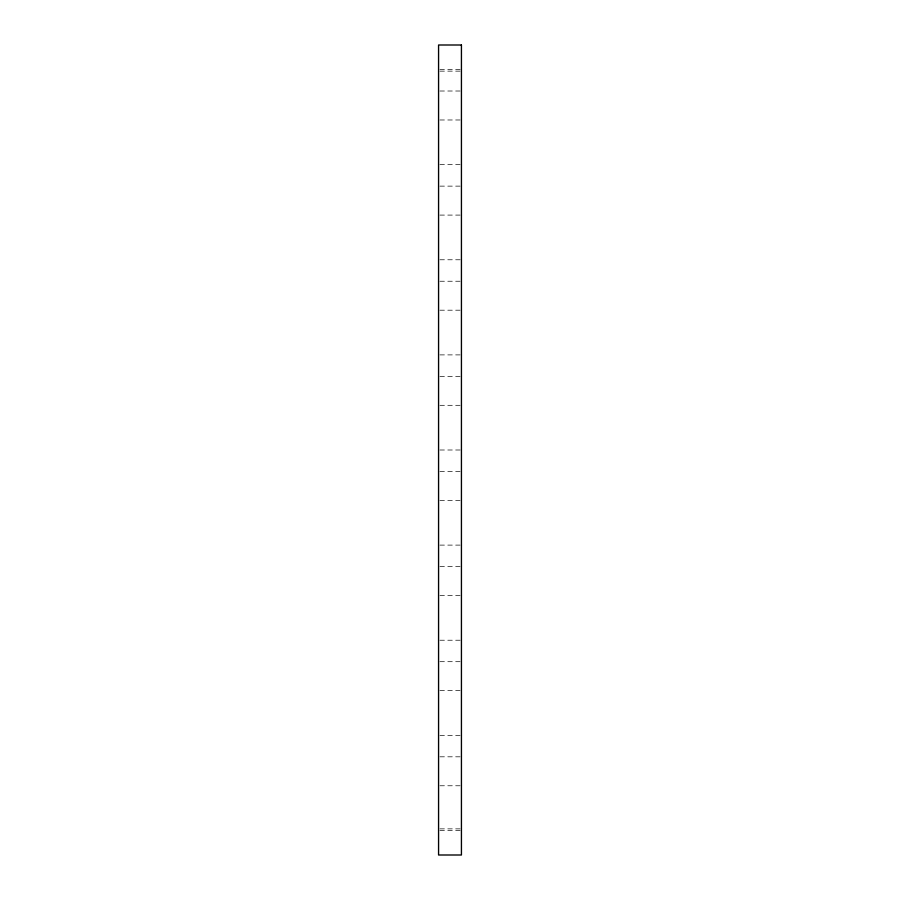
<?xml version="1.0" encoding="UTF-8"?>
<svg xmlns="http://www.w3.org/2000/svg" width="900" height="900" viewBox="0 0 900 900"><rect width="100%" height="100%" fill="white"/><g stroke="black" fill="none" stroke-linecap="round" stroke-linejoin="round"><path stroke-width="0.67" stroke-dasharray="4.5 3.38" d="M439.909 69.547L461.43 69.547M439.909 71.134L460.091 71.134M439.909 91.013L460.091 91.013M439.909 119.981L460.091 119.981M439.909 164.666L460.091 164.666M439.909 186.131L460.091 186.131M439.909 215.089L460.091 215.089M439.909 259.774L461.43 259.774M439.909 281.239L460.091 281.239M439.909 310.196L460.091 310.196M439.909 354.892L460.091 354.892M439.909 376.358L460.091 376.358M439.909 405.315L460.091 405.315M439.909 450L461.43 450M439.909 471.465L460.091 471.465M439.909 500.423L460.091 500.423M439.909 545.108L460.091 545.108M439.909 566.584L460.091 566.584M439.909 595.541L460.091 595.541M439.909 640.226L461.43 640.226M439.909 661.691L460.091 661.691M439.909 690.649L460.091 690.649M439.909 735.334L460.091 735.334M439.909 756.81L460.091 756.81M439.909 785.768L460.091 785.768M439.909 828.866L460.091 828.866M439.909 830.452L461.43 830.452"/><path stroke-width="1.35" d="M461.43 45L438.57 45L438.57 855L461.43 855L461.43 45"/></g></svg>
